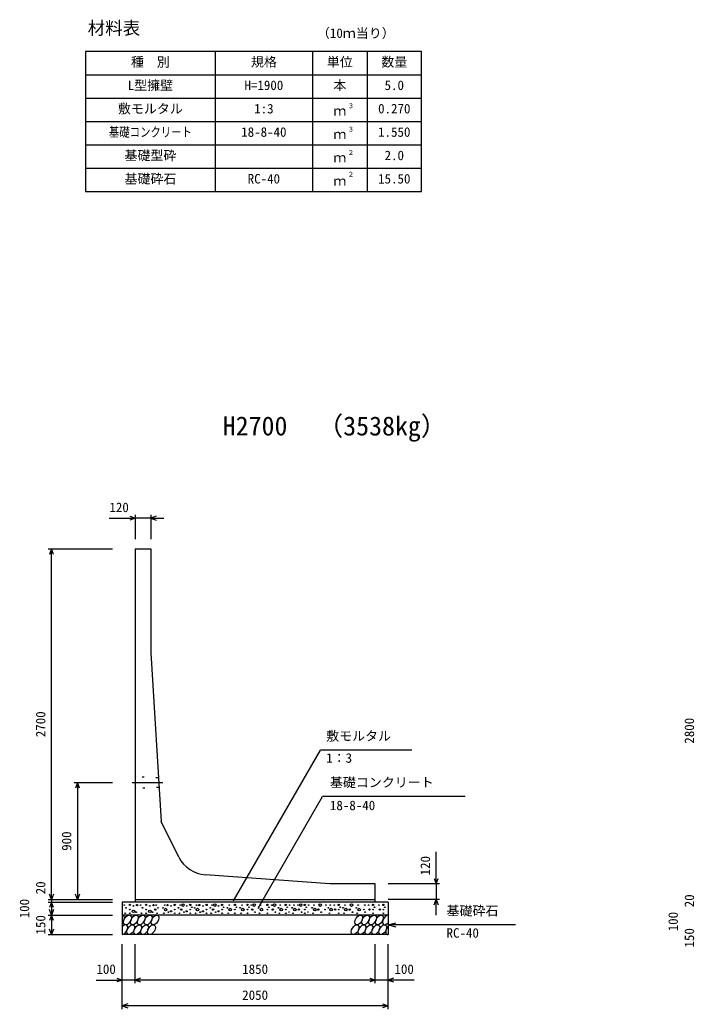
# Model space of a CAD drawing. Units: millimetres, scale not verified. Extents: x -50400 to 50400, y -17820 to 17820.
# Drawn here: x 20948 to 26146, y -8179 to -558 of the extents above; entities that cross this region are included whole.
import ezdxf
from ezdxf.enums import TextEntityAlignment as Align

# ---------------------------------------------------------------- set-up
doc = ezdxf.new("R2010")
doc.units = ezdxf.units.MM
doc.header["$LTSCALE"] = 60
doc.linetypes.add('DOTTED', pattern=[1.75, 0.25, -1.5])
doc.linetypes.add('LONG_DASHED_DOTTED', pattern=[15.25, 12, -1.5, 0.25, -1.5])
for name, color, linetype, lineweight in [('0-0_CENTER', 7, 'LONG_DASHED_DOTTED', 25), ('0-1_DIM', 7, 'Continuous', 25), ('0-3_HATCH', 6, 'Continuous', 25), ('0-4_HYO', 3, 'Continuous', 25), ('0-5_HYO2', 4, 'Continuous', 25), ('0-6_OUTLINE', 1, 'Continuous', 25), ('0-7_OUTLINE2', 4, 'DOTTED', 25), ('0-8_TXT', 7, 'Continuous', 25)]:
    doc.layers.add(name, color=color, linetype=linetype, lineweight=lineweight)
doc.styles.add('ＭＳ ゴシック', font='')
doc.styles.get('ＭＳ ゴシック').set_extended_font_data('MS Gothic')

msp = doc.modelspace()

# ---------------------------------------------------------------- linework, layer by layer
at = {"layer": '0-0_CENTER'}
msp.add_line((21813.39, -6433.77), (22049.03, -6433.77), dxfattribs=at)
at = {"layer": '0-1_DIM'}
for p, q in [((21637.46, -4396.88), (21837, -4396.88)), ((21837, -4371.88), (21837, -4558.77)), ((21957, -4396.88), (21837, -4396.88)), ((21957, -4371.88), (21957, -4558.77)), ((21957, -4396.88), (22057, -4396.88)), ((21167, -4633.77), (21662, -4633.77)), ((21192, -7333.77), (21192, -4633.77)), ((22595.19, -7345.1), (23266.46, -6182.42)), ((23968.87, -6182.42), (23266.46, -6182.42)), ((21367, -6433.77), (21662, -6433.77)), ((21392, -6433.77), (21392, -7333.77)), ((22784.67, -7399.49), (23280.94, -6539.93)), ((24380.48, -6539.93), (23280.94, -6539.93)), ((24157, -7213.77), (24157, -6966.08)), ((24182, -7213.77), (23787, -7213.77)), ((24157, -7213.77), (24157, -7333.77)), ((21167, -7333.77), (21662, -7333.77)), ((21167, -7353.77), (21662, -7353.77)), ((21192, -7333.77), (21192, -7353.77)), ((21192, -7353.77), (21192, -7453.77)), ((24182, -7333.77), (23787, -7333.77)), ((24157, -7453.77), (24157, -7333.77)), ((21167, -7453.77), (21662, -7453.77)), ((21192, -7453.77), (21192, -7603.77)), ((23787, -7528.77), (23844.96, -7513.25)), ((24767.32, -7528.77), (23787, -7528.77)), ((23787, -7528.77), (23844.96, -7544.3)), ((21167, -7603.77), (21662, -7603.77)), ((21737, -8178.77), (21737, -7678.77)), ((21837, -7978.77), (21837, -7678.77)), ((23687, -7978.77), (23687, -7678.77)), ((23687, -7978.77), (23687, -7678.77)), ((23787, -8178.77), (23787, -7678.77)), ((21537.46, -7953.77), (21737, -7953.77)), ((21837, -7953.77), (21737, -7953.77)), ((23687, -7953.77), (21837, -7953.77)), ((23787, -7953.77), (23687, -7953.77)), ((23986.54, -7953.77), (23787, -7953.77)), ((23787, -8153.77), (21737, -8153.77))]:
    msp.add_line(p, q, dxfattribs=at)
for points in [[(21794.71, -4381.49), (21837, -4396.88), (21794.71, -4412.27)], [(21999.29, -4381.49), (21957, -4396.88), (21999.29, -4412.27)], [(21207.39, -4676.06), (21192, -4633.77), (21176.61, -4676.06)], [(21407.39, -6476.06), (21392, -6433.77), (21376.61, -6476.06)], [(24141.61, -7171.49), (24157, -7213.77), (24172.39, -7171.49)], [(21207.39, -7291.49), (21192, -7333.77), (21176.61, -7291.49)], [(21407.39, -7291.49), (21392, -7333.77), (21376.61, -7291.49)], [(21207.39, -7396.06), (21192, -7353.77), (21176.61, -7396.06)], [(24141.61, -7376.06), (24157, -7333.77), (24172.39, -7376.06)], [(21207.39, -7411.49), (21192, -7453.77), (21176.61, -7411.49)], [(21207.39, -7496.06), (21192, -7453.77), (21176.61, -7496.06)], [(21207.39, -7561.49), (21192, -7603.77), (21176.61, -7561.49)], [(21694.71, -7938.38), (21737, -7953.77), (21694.71, -7969.17)], [(21879.29, -7938.38), (21837, -7953.77), (21879.29, -7969.17)], [(23644.71, -7938.38), (23687, -7953.77), (23644.71, -7969.17)], [(23829.29, -7938.38), (23787, -7953.77), (23829.29, -7969.17)], [(21779.29, -8138.38), (21737, -8153.77), (21779.29, -8169.17)], [(23744.71, -8138.38), (23787, -8153.77), (23744.71, -8169.17)]]:
    msp.add_lwpolyline(points, dxfattribs=at)
at = {"layer": '0-3_HATCH'}
for centre, radius in [((21752.97, -7376.6), 2.5), ((21795.86, -7375.72), 5), ((21823.9, -7383.6), 2.5), ((21851.94, -7376.6), 5), ((21879.07, -7376.6), 2.5), ((21921.97, -7375.72), 5), ((21950.01, -7383.6), 2.5), ((21978.04, -7376.6), 5), ((21999.07, -7376.6), 2.5), ((22064.93, -7376.6), 2.5), ((22085.96, -7376.6), 5), ((22113.99, -7383.6), 2.5), ((22142.03, -7375.72), 5), ((22184.93, -7376.6), 2.5), ((22205.96, -7376.6), 10), ((22233.99, -7383.6), 2.5), ((22262.03, -7375.72), 5), ((22273.37, -7393.29), 2.5), ((22310.15, -7376.6), 2.5), ((22331.18, -7376.6), 5), ((22359.22, -7383.6), 2.5), ((22387.26, -7375.72), 5), ((22430.15, -7376.6), 2.5), ((22451.18, -7376.6), 10), ((22479.22, -7383.6), 2.5), ((22507.26, -7375.72), 5), ((22518.6, -7393.29), 2.5), ((22562.08, -7376.6), 2.5), ((22605.7, -7375.72), 5), ((22617.04, -7393.29), 2.5), ((22660.51, -7376.6), 2.5), ((22702.69, -7375.72), 5), ((22714.03, -7393.29), 2.5), ((22732.39, -7376.6), 2.5), ((22753.42, -7376.6), 10), ((22802.79, -7376.6), 2.5), ((22856.08, -7375.72), 5), ((22867.42, -7393.29), 2.5), ((22890.05, -7376.6), 2.5), ((22911.08, -7376.6), 10), ((22955.76, -7376.6), 2.5), ((22997.94, -7375.72), 5), ((23009.28, -7393.29), 2.5), ((23027.63, -7376.6), 2.5), ((23060.89, -7376.6), 2.5), ((23091.67, -7376.6), 2.5), ((23112.7, -7376.6), 10), ((23144.47, -7375.72), 5), ((23155.81, -7393.29), 2.5), ((23174.17, -7376.6), 2.5), ((23215.18, -7376.6), 2.5), ((23263.34, -7376.6), 10), ((23307.43, -7376.6), 2.5), ((23340.68, -7376.6), 2.5), ((23371.47, -7376.6), 2.5), ((23405.87, -7375.72), 5), ((23417.21, -7393.29), 2.5), ((23454.35, -7376.6), 2.5), ((23504.99, -7376.6), 10), ((23555.62, -7376.6), 2.5), ((23607.09, -7376.6), 2.5), ((23636.46, -7376.6), 2.5), ((23670.87, -7375.72), 5), ((23682.21, -7393.29), 2.5), ((23715.92, -7376.6), 2.5), ((23750.32, -7375.72), 5), ((23761.66, -7393.29), 2.5), ((21759.98, -7439.63), 2.5), ((21766.99, -7397.61), 2.5), ((21795.86, -7411.61), 2.5), ((21795.86, -7439.63), 2.5), ((21823.9, -7424.75), 10), ((21844.93, -7431.75), 2.5), ((21886.08, -7439.63), 2.5), ((21893.09, -7397.61), 2.5), ((21921.97, -7411.61), 2.5), ((21921.97, -7439.63), 2.5), ((21950.01, -7424.75), 10), ((21971.03, -7431.75), 2.5), ((21992.06, -7411.61), 5), ((22006.08, -7439.63), 2.5), ((22013.09, -7397.61), 2.5), ((22050.91, -7397.61), 2.5), ((22057.92, -7439.63), 2.5), ((22071.94, -7411.61), 10), ((22092.97, -7431.75), 2.5), ((22113.99, -7424.75), 5), ((22142.03, -7411.61), 2.5), ((22142.03, -7439.63), 2.5), ((22170.91, -7397.61), 2.5), ((22177.92, -7439.63), 2.5), ((22191.94, -7411.61), 5), ((22212.97, -7431.75), 2.5), ((22233.99, -7424.75), 5), ((22262.03, -7411.61), 2.5), ((22262.03, -7439.63), 2.5), ((22296.13, -7397.61), 2.5), ((22303.14, -7439.63), 2.5), ((22317.16, -7411.61), 10), ((22338.19, -7431.75), 2.5), ((22359.22, -7424.75), 5), ((22387.26, -7411.61), 2.5), ((22387.26, -7439.63), 2.5), ((22416.13, -7397.61), 2.5), ((22423.14, -7439.63), 2.5), ((22437.16, -7411.61), 5), ((22458.19, -7431.75), 2.5), ((22479.22, -7424.75), 5), ((22507.26, -7411.61), 2.5), ((22507.26, -7439.63), 2.5), ((22548.06, -7397.61), 2.5), ((22555.07, -7439.63), 2.5), ((22569.09, -7411.61), 10), ((22605.7, -7411.61), 2.5), ((22605.7, -7439.63), 2.5), ((22646.5, -7397.61), 2.5), ((22653.51, -7439.63), 2.5), ((22667.53, -7411.61), 10), ((22702.69, -7411.61), 2.5), ((22702.69, -7439.63), 2.5), ((22739.4, -7411.61), 5), ((22760.43, -7431.75), 2.5), ((22788.77, -7397.61), 2.5), ((22795.78, -7439.63), 2.5), ((22809.8, -7411.61), 10), ((22856.08, -7411.61), 2.5), ((22856.08, -7439.63), 2.5), ((22897.06, -7411.61), 5), ((22918.09, -7431.75), 2.5), ((22941.74, -7397.61), 2.5), ((22948.75, -7439.63), 2.5), ((22962.77, -7411.61), 10), ((22997.94, -7411.61), 2.5), ((22997.94, -7439.63), 2.5), ((23022.59, -7429.97), 2.5), ((23046.87, -7397.61), 2.5), ((23053.88, -7439.63), 2.5), ((23067.9, -7411.61), 10), ((23098.69, -7411.61), 5), ((23119.71, -7431.75), 2.5), ((23144.47, -7411.61), 2.5), ((23144.47, -7439.63), 2.5), ((23169.13, -7429.97), 2.5), ((23201.16, -7397.61), 2.5), ((23208.17, -7439.63), 2.5), ((23222.19, -7411.61), 10), ((23249.32, -7411.61), 5), ((23270.35, -7431.75), 2.5), ((23300.99, -7411.61), 2.5), ((23326.66, -7397.61), 2.5), ((23333.67, -7439.63), 2.5), ((23347.69, -7411.61), 10), ((23378.48, -7411.61), 5), ((23405.87, -7411.61), 2.5), ((23405.87, -7439.63), 2.5), ((23440.33, -7397.61), 2.5), ((23447.34, -7439.63), 2.5), ((23461.36, -7411.61), 10), ((23490.97, -7411.61), 5), ((23511.99, -7431.75), 2.5), ((23541.61, -7397.61), 2.5), ((23548.62, -7439.63), 2.5), ((23562.64, -7411.61), 10), ((23600.66, -7411.61), 2.5), ((23609, -7431.75), 2.5), ((23643.47, -7411.61), 5), ((23670.87, -7411.61), 2.5), ((23670.87, -7439.63), 2.5), ((23722.93, -7411.61), 5), ((23750.32, -7411.61), 2.5), ((23750.32, -7439.63), 2.5)]:
    msp.add_circle(centre, radius, dxfattribs=at)
for centre, start_param, end_param in [((21724.63, -7491.3), 4.385593, 6.6745444), ((23773.14, -7491.3), 0.3357715, 4.4411806), ((21749.96, -7566.29), 3.5111464, 7.548991), ((23798.46, -7566.29), 1.2110787, 3.5658734)]:
    msp.add_ellipse(centre, major_axis=(21.81, 35.31), ratio=0.5792, start_param=start_param, end_param=end_param, dxfattribs=at)
for centre in [(21777.84, -7491.3), (21831.05, -7491.3), (21884.26, -7491.3), (21937.47, -7491.3), (21990.68, -7491.3), (23560.31, -7491.3), (23613.51, -7491.3), (23666.72, -7491.3), (23719.93, -7491.3), (21803.16, -7566.29), (21856.37, -7566.29), (21909.58, -7566.29), (21962.79, -7566.29), (23532.42, -7566.29), (23585.63, -7566.29), (23638.84, -7566.29), (23692.04, -7566.29), (23745.25, -7566.29)]:
    msp.add_ellipse(centre, major_axis=(21.81, 35.31), ratio=0.5792, dxfattribs=at)
at = {"layer": '0-4_HYO'}
for p, q in [((22454.5, -800.77), (22454.5, -1880.77)), ((23204.5, -800.77), (23204.5, -1880.77)), ((23624.5, -800.77), (23624.5, -1880.77)), ((21454.5, -980.77), (24044.5, -980.77))]:
    msp.add_line(p, q, dxfattribs=at)
msp.add_lwpolyline([(21454.5, -1880.77), (24044.5, -1880.77), (24044.5, -800.77), (21454.5, -800.77)], close=True, dxfattribs=at)
at = {"layer": '0-5_HYO2'}
for p, q in [((21454.5, -1160.77), (24044.5, -1160.77)), ((21454.5, -1340.77), (24044.5, -1340.77)), ((21454.5, -1520.77), (24044.5, -1520.77)), ((21454.5, -1700.77), (24044.5, -1700.77))]:
    msp.add_line(p, q, dxfattribs=at)
at = {"layer": '0-6_OUTLINE'}
for p, q in [((21837, -4633.77), (21837, -7353.77)), ((21957, -5433.77), (22037, -6733.77)), ((22173.39, -7006.55), (22037, -6733.77)), ((23337, -7213.77), (22378.86, -7144.09)), ((23687, -7213.77), (23337, -7213.77)), ((23687, -7353.77), (23687, -7213.77)), ((21837, -7333.77), (23687, -7333.77)), ((23787, -7353.77), (23787, -7603.77)), ((23787, -7453.77), (21737, -7453.77)), ((23787, -7603.77), (21737, -7603.77))]:
    msp.add_line(p, q, dxfattribs=at)
for points in [[(21837, -4633.77), (21957, -4633.77), (21957, -5433.77)], [(23787, -7353.77), (21737, -7353.77), (21737, -7603.77)]]:
    msp.add_lwpolyline(points, dxfattribs=at)
msp.add_arc((22397, -6894.75), 250, 206.56505, 265.84036, dxfattribs=at)
at = {"layer": '0-7_OUTLINE2'}
for p, q in [((21842, -6388.77), (21837, -6383.77)), ((22011.22, -6396.27), (21842, -6388.77)), ((22011.22, -6396.27), (22015.92, -6391.27)), ((22015.84, -6471.27), (21842, -6478.77)), ((22015.84, -6471.27), (22021.15, -6476.27)), ((21842, -6478.77), (21837, -6483.77))]:
    msp.add_line(p, q, dxfattribs=at)

# ---------------------------------------------------------------- texts
at = {"layer": '0-1_DIM', "style": 'ＭＳ ゴシック'}
for s, p in [('120', (21638.36, -4371.88)), ('敷モルタル', (23309.31, -6132.42)), ('1：3', (23309.31, -6302.54)), ('基礎コンクリート', (23338.2, -6489.93)), ('18-8-40', (23338.2, -6667.56)), ('基礎砕石', (24237.25, -7478.77)), ('RC-40', (24237.25, -7650.15)), ('100', (21538.36, -7928.77)), ('1850', (22662, -7928.77)), ('100', (23835.64, -7928.77)), ('2050', (22662, -8128.77))]:
    msp.add_text(s, height=73.31, dxfattribs=at).set_placement(p, align=Align.BOTTOM_LEFT)
for s, p in [('2700', (21167, -6083.77)), ('2800', (26167, -6133.77)), ('900', (21367, -6958.77)), ('120', (24132, -7148.13)), ('20', (21167, -7293.71)), ('20', (26167, -7393.71)), ('100', (21042, -7478.77)), ('150', (21167, -7603.77)), ('100', (26042, -7578.77)), ('150', (26167, -7703.77))]:
    msp.add_text(s, height=73.31, rotation=90, dxfattribs=at).set_placement(p, align=Align.BOTTOM_LEFT)
at = {"layer": '0-8_TXT', "style": 'ＭＳ ゴシック'}
for s, height, p in [('材料表', 98.97, (21471.17, -700.77)), ('（10ｍ当り）', 73.31, (23237.83, -719.1)), ('種\u3000別', 73.31, (21804.5, -940.77)), ('規格', 73.31, (22729.5, -940.77)), ('単位', 73.31, (23314.5, -940.77)), ('数量', 73.31, (23734.5, -940.77)), ('L型擁壁', 73.31, (21779.5, -1120.77)), ('H=1900', 73.31, (22679.5, -1120.77)), ('本', 73.31, (23364.5, -1120.77)), ('5.0', 73.31, (23759.5, -1120.77)), ('敷モルタル', 73.31, (21704.5, -1300.77)), ('1:3', 73.31, (22754.5, -1300.77)), ('３', 36.66, (23473.74, -1250.15)), ('0.270', 73.31, (23709.5, -1300.77)), ('ｍ', 73.31, (23364.5, -1317.44)), ('18-8-40', 73.31, (22654.5, -1480.77)), ('ｍ', 73.31, (23364.5, -1497.44)), ('３', 36.66, (23473.74, -1430.15)), ('1.550', 73.31, (23709.5, -1480.77)), ('基礎型砕', 73.31, (21754.5, -1660.77)), ('ｍ', 73.31, (23364.5, -1677.44)), ('２', 36.66, (23473.74, -1610.15)), ('2.0', 73.31, (23759.5, -1660.77)), ('基礎砕石', 73.31, (21754.5, -1840.77)), ('RC-40', 73.31, (22704.5, -1840.77)), ('２', 36.66, (23473.74, -1776.82)), ('15.50', 73.31, (23709.5, -1840.77)), ('ｍ', 73.31, (23364.5, -1857.44)), ('H2700', 146.6, (22512, -3803.53)), ('（3538kg）', 146.6, (23240.62, -3803.53))]:
    msp.add_text(s, height=height, dxfattribs=at).set_placement(p, align=Align.BOTTOM_LEFT)
at = {"layer": '0-8_TXT', "style": 'ＭＳ ゴシック', "width": 0.8}
msp.add_text('基礎コンクリート', height=73.31, dxfattribs=at).set_placement((21634.5, -1480.77), align=Align.BOTTOM_LEFT)

doc.saveas('drawing.dxf')
